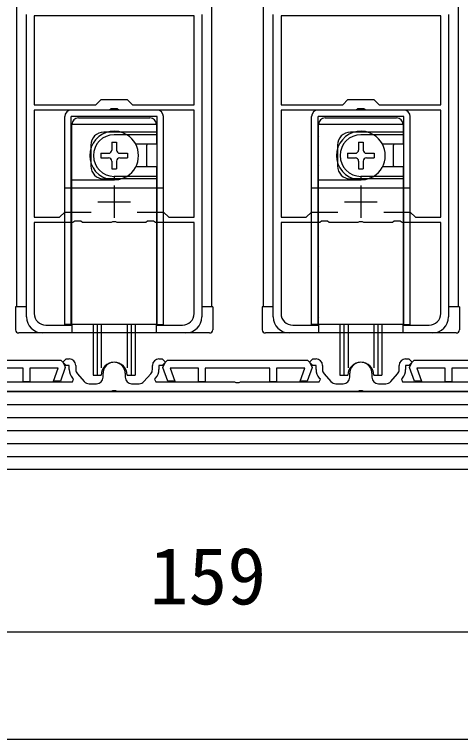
# Model space of a CAD drawing. Units: millimetres, scale not verified. Extents: x -700 to 700, y -1078 to 1074.
# Drawn here: x -478.1 to -409.4, y 14.4 to 126 of the extents above; entities that cross this region are included whole.
import ezdxf
from ezdxf.enums import TextEntityAlignment as Align

# ---------------------------------------------------------------- set-up
doc = ezdxf.new("R2010")
doc.units = ezdxf.units.MM
doc.header["$LTSCALE"] = 6
for name, color, linetype in [('0-3_YKK_11', 7, 'Continuous'), ('0-4_YKK_12', 2, 'Continuous'), ('0-5_YKK_13', 4, 'Continuous'), ('0-7_YKK_D', 6, 'Continuous'), ('0-9_YSS_K', 3, 'Continuous')]:
    doc.layers.add(name, color=color, linetype=linetype)
doc.styles.add('ＭＳ ゴシック', font='')
doc.styles.get('ＭＳ ゴシック').set_extended_font_data('MS Gothic')

msp = doc.modelspace()

# ---------------------------------------------------------------- linework, layer by layer
at = {"layer": '0-3_YKK_11'}
for p, q in [((-476.242, 79.481), (-476.242, 125.981)), ((-449.242, 125.981), (-449.242, 79.481)), ((-438.245, 79.481), (-438.245, 125.981)), ((-411.245, 125.981), (-411.245, 79.481)), ((-462.742, 99.681), (-462.742, 94.681)), ((-424.745, 99.681), (-424.745, 94.681)), ((-465.242, 97.181), (-460.242, 97.181)), ((-427.245, 97.181), (-422.245, 97.181)), ((-468.648, 71.981), (-468.648, 71.361)), ((-456.848, 71.361), (-456.848, 71.981)), ((-430.648, 71.981), (-430.648, 71.361)), ((-418.848, 71.361), (-418.848, 71.981)), ((-468.395, 70.697), (-467.346, 69.517)), ((-464.448, 70.181), (-464.448, 70.781)), ((-461.048, 70.781), (-461.048, 70.181)), ((-458.15, 69.517), (-457.101, 70.697)), ((-430.395, 70.697), (-429.346, 69.517)), ((-426.448, 70.181), (-426.448, 70.781)), ((-423.048, 70.781), (-423.048, 70.181)), ((-420.15, 69.517), (-419.101, 70.697)), ((-466.599, 69.181), (-465.448, 69.181)), ((-460.048, 69.181), (-458.897, 69.181)), ((-428.599, 69.181), (-427.448, 69.181)), ((-422.048, 69.181), (-420.897, 69.181))]:
    msp.add_line(p, q, dxfattribs=at)
for points in [[(-450.442, 125.781), (-475.042, 125.781), (-475.042, 112.081), (-465.542, 112.081), (-464.742, 112.881), (-460.742, 112.881), (-459.942, 112.081), (-450.442, 112.081)], [(-412.445, 125.781), (-437.045, 125.781), (-437.045, 112.081), (-427.545, 112.081), (-426.745, 112.881), (-422.745, 112.881), (-421.945, 112.081), (-412.445, 112.081)], [(-492.548, 72.781), (-470.948, 72.781), (-470.648, 72.479), (-470.398, 72.041), (-470.266, 71.679), (-471.029, 69.581), (-472.094, 69.581), (-471.366, 71.581), (-475.748, 71.581), (-475.748, 69.481), (-476.748, 69.481), (-476.748, 71.581), (-486.748, 71.581), (-486.748, 69.481), (-487.748, 69.481), (-487.748, 71.581), (-492.13, 71.581), (-491.402, 69.581), (-492.466, 69.581), (-493.23, 71.679), (-493.098, 72.041), (-492.848, 72.479)], [(-454.548, 72.781), (-432.948, 72.781), (-432.648, 72.479), (-432.398, 72.041), (-432.266, 71.679), (-433.029, 69.581), (-434.094, 69.581), (-433.366, 71.581), (-437.748, 71.581), (-437.748, 69.481), (-438.748, 69.481), (-438.748, 71.581), (-448.748, 71.581), (-448.748, 69.481), (-449.748, 69.481), (-449.748, 71.581), (-454.13, 71.581), (-453.402, 69.581), (-454.466, 69.581), (-455.23, 71.679), (-455.098, 72.041), (-454.848, 72.479)], [(-416.548, 72.781), (-394.948, 72.781), (-394.648, 72.479), (-394.398, 72.041), (-394.266, 71.679), (-395.029, 69.581), (-396.094, 69.581), (-395.366, 71.581), (-399.748, 71.581), (-399.748, 69.481), (-400.748, 69.481), (-400.748, 71.581), (-410.748, 71.581), (-410.748, 69.481), (-411.748, 69.481), (-411.748, 71.581), (-416.13, 71.581), (-415.402, 69.581), (-416.466, 69.581), (-417.23, 71.679), (-417.098, 72.041), (-416.848, 72.479)]]:
    msp.add_lwpolyline(points, close=True, dxfattribs=at)
for points in [[(-459.21, 95.581), (-455.142, 95.581), (-454.342, 94.781), (-450.442, 94.781), (-450.442, 111.281), (-462.001, 111.281), (-462.279, 111.469), (-463.206, 111.469), (-463.484, 111.281), (-475.042, 111.281), (-475.042, 94.781), (-471.142, 94.781), (-470.342, 95.581), (-466.275, 95.581)], [(-421.212, 95.581), (-417.145, 95.581), (-416.345, 94.781), (-412.445, 94.781), (-412.445, 111.281), (-424.003, 111.281), (-424.281, 111.469), (-425.208, 111.469), (-425.486, 111.281), (-437.045, 111.281), (-437.045, 94.781), (-433.145, 94.781), (-432.345, 95.581), (-428.277, 95.581)], [(-450.442, 79.981), (-450.442, 93.981), (-456.401, 93.981), (-456.679, 94.169), (-457.606, 94.169), (-457.884, 93.981), (-462.284, 93.981), (-462.467, 94.101), (-463.017, 94.101), (-463.201, 93.981), (-467.601, 93.981), (-467.879, 94.169), (-468.806, 94.169), (-469.084, 93.981), (-475.042, 93.981), (-475.042, 79.981)], [(-412.445, 79.981), (-412.445, 93.981), (-418.403, 93.981), (-418.681, 94.169), (-419.608, 94.169), (-419.886, 93.981), (-424.286, 93.981), (-424.47, 94.101), (-425.019, 94.101), (-425.203, 93.981), (-429.603, 93.981), (-429.881, 94.169), (-430.808, 94.169), (-431.086, 93.981), (-437.045, 93.981), (-437.045, 79.981)], [(-473.242, 78.181), (-469.242, 78.181), (-469.242, 76.981), (-473.742, 76.981)], [(-451.742, 76.981), (-456.242, 76.981), (-456.242, 78.181), (-452.242, 78.181)], [(-435.245, 78.181), (-431.245, 78.181), (-431.245, 76.981), (-435.745, 76.981)], [(-413.745, 76.981), (-418.245, 76.981), (-418.245, 78.181), (-414.245, 78.181)], [(-469.648, 71.361), (-469.648, 71.981), (-470.148, 71.981), (-470.648, 72.481), (-470.148, 72.981), (-469.648, 72.981)], [(-455.848, 72.981), (-455.348, 72.981), (-454.848, 72.481), (-455.348, 71.981), (-455.848, 71.981), (-455.848, 71.361)], [(-431.648, 71.361), (-431.648, 71.981), (-432.148, 71.981), (-432.648, 72.481), (-432.148, 72.981), (-431.648, 72.981)], [(-417.848, 72.981), (-417.348, 72.981), (-416.848, 72.481), (-417.348, 71.981), (-417.848, 71.981), (-417.848, 71.361)], [(-387.206, 67.981), (-424.29, 67.981), (-424.473, 68.101), (-425.023, 68.101), (-425.206, 67.981), (-462.29, 67.981), (-462.473, 68.101), (-463.023, 68.101), (-463.206, 67.981), (-500.29, 67.981), (-500.473, 68.101), (-501.023, 68.101), (-501.206, 67.981), (-520.048, 67.981), (-520.048, 70.583)], [(-494.353, 70.033), (-494.509, 69.857), (-494.341, 69.481), (-482.206, 69.481), (-482.023, 69.361), (-481.473, 69.361), (-481.29, 69.481), (-469.155, 69.481), (-468.987, 69.857), (-469.143, 70.033)], [(-456.353, 70.033), (-456.509, 69.857), (-456.341, 69.481), (-444.206, 69.481), (-444.023, 69.361), (-443.473, 69.361), (-443.29, 69.481), (-431.155, 69.481), (-430.987, 69.857), (-431.143, 70.033)], [(-418.353, 70.033), (-418.509, 69.857), (-418.341, 69.481), (-406.206, 69.481), (-406.023, 69.361), (-405.473, 69.361), (-405.29, 69.481), (-393.155, 69.481), (-392.987, 69.857), (-393.143, 70.033)]]:
    msp.add_lwpolyline(points, dxfattribs=at)
for centre, radius, start, end in [((-473.742, 79.481), 2.5, 180.00001, 269.99999), ((-473.242, 79.981), 1.8, 180.00001, 269.99999), ((-452.242, 79.981), 1.8, 270.00001, 359.99999), ((-451.742, 79.481), 2.5, 270.00001, 359.99999), ((-435.745, 79.481), 2.5, 180.00001, 269.99999), ((-435.245, 79.981), 1.8, 180.00001, 269.99999), ((-414.245, 79.981), 1.8, 270.00001, 359.99999), ((-413.745, 79.481), 2.5, 270.00001, 359.99999), ((-469.648, 71.981), 1, 0.00001, 89.99999), ((-455.848, 71.981), 1, 90.00001, 179.99999), ((-431.648, 71.981), 1, 0.00001, 89.99999), ((-417.848, 71.981), 1, 90.00001, 179.99999), ((-462.748, 70.781), 1.7, 359.99999, 180.00001), ((-424.748, 70.781), 1.7, 359.99999, 180.00001), ((-467.648, 71.361), 2, 180.00001, 221.63353), ((-467.648, 71.361), 1, 180.00003, 221.63355), ((-457.848, 71.361), 1, 318.36645, 359.99997), ((-457.848, 71.361), 2, 318.36647, 359.99999), ((-429.648, 71.361), 2, 180.00001, 221.63353), ((-429.648, 71.361), 1, 180.00003, 221.63355), ((-419.848, 71.361), 1, 318.36645, 359.99997), ((-419.848, 71.361), 2, 318.36647, 359.99999), ((-466.599, 70.181), 1, 221.63354, 270), ((-465.448, 70.181), 1, 270.00001, 359.99999), ((-460.048, 70.181), 1, 180.00001, 269.99999), ((-458.897, 70.181), 1, 270, 318.36646), ((-428.599, 70.181), 1, 221.63354, 270), ((-427.448, 70.181), 1, 270.00001, 359.99999), ((-422.048, 70.181), 1, 180.00001, 269.99999), ((-420.897, 70.181), 1, 270, 318.36646)]:
    msp.add_arc(centre, radius, start, end, dxfattribs=at)
at = {"layer": '0-4_YKK_12'}
for p, q in [((-477.742, 80.981), (-477.742, 186.832)), ((-447.742, 186.832), (-447.742, 80.981)), ((-439.745, 80.981), (-439.745, 186.832)), ((-409.745, 186.832), (-409.745, 80.981))]:
    msp.add_line(p, q, dxfattribs=at)
msp.add_lwpolyline([(-654.056, 202.662), (-253.139, 202.662), (-253.139, 14.44), (-654.056, 14.44)], close=True, dxfattribs=at)
at = {"layer": '0-5_YKK_13'}
for p, q in [((-456.143, 111.281), (-469.343, 111.281)), ((-418.145, 111.281), (-431.345, 111.281)), ((-470.343, 78.281), (-470.343, 110.281)), ((-456.143, 110.281), (-469.343, 110.281)), ((-469.343, 78.281), (-469.343, 110.281)), ((-468.243, 110.081), (-457.243, 110.081)), ((-456.143, 78.281), (-456.143, 110.281)), ((-455.143, 78.281), (-455.143, 110.281)), ((-432.345, 78.281), (-432.345, 110.281)), ((-418.145, 110.281), (-431.345, 110.281)), ((-431.345, 78.281), (-431.345, 110.281)), ((-430.245, 110.081), (-419.245, 110.081)), ((-418.145, 78.281), (-418.145, 110.281)), ((-417.145, 78.281), (-417.145, 110.281)), ((-469.243, 78.281), (-469.243, 109.081)), ((-456.243, 109.081), (-469.243, 109.081)), ((-456.243, 109.081), (-456.243, 106.031)), ((-431.245, 78.281), (-431.245, 109.081)), ((-418.245, 109.081), (-431.245, 109.081)), ((-418.245, 109.081), (-418.245, 106.031)), ((-469.343, 107.381), (-469.243, 107.281)), ((-456.243, 107.881), (-464.343, 107.881)), ((-456.243, 107.481), (-462.743, 107.481)), ((-456.243, 107.682), (-456.143, 107.781)), ((-456.143, 107.381), (-456.243, 107.281)), ((-431.345, 107.381), (-431.245, 107.281)), ((-418.245, 107.881), (-426.345, 107.881)), ((-418.245, 107.481), (-424.745, 107.481)), ((-418.245, 107.682), (-418.145, 107.781)), ((-418.145, 107.381), (-418.245, 107.281)), ((-469.243, 105.867), (-469.343, 105.967)), ((-463.093, 106.331), (-462.393, 106.331)), ((-463.093, 106.331), (-463.093, 105.131)), ((-462.393, 106.331), (-462.393, 105.131)), ((-456.243, 106.031), (-459.426, 106.031)), ((-431.245, 105.867), (-431.345, 105.967)), ((-425.095, 106.331), (-424.395, 106.331)), ((-425.095, 106.331), (-425.095, 105.131)), ((-424.395, 106.331), (-424.395, 105.131)), ((-418.245, 106.031), (-421.428, 106.031)), ((-466.343, 105.881), (-466.343, 102.681)), ((-457.743, 105.781), (-457.743, 102.781)), ((-428.345, 105.881), (-428.345, 102.681)), ((-419.745, 105.781), (-419.745, 102.781)), ((-464.793, 104.631), (-464.793, 103.931)), ((-464.793, 104.631), (-463.593, 104.631)), ((-464.793, 103.931), (-463.593, 103.931)), ((-461.893, 104.631), (-460.693, 104.631)), ((-461.893, 103.931), (-460.693, 103.931)), ((-460.693, 104.631), (-460.693, 103.931)), ((-426.795, 104.631), (-426.795, 103.931)), ((-426.795, 104.631), (-425.595, 104.631)), ((-426.795, 103.931), (-425.595, 103.931)), ((-423.895, 104.631), (-422.695, 104.631)), ((-423.895, 103.931), (-422.695, 103.931)), ((-422.695, 104.631), (-422.695, 103.931)), ((-469.243, 102.695), (-469.343, 102.595)), ((-463.093, 103.431), (-463.093, 102.231)), ((-462.393, 103.431), (-462.393, 102.231)), ((-431.245, 102.695), (-431.345, 102.595)), ((-425.095, 103.431), (-425.095, 102.231)), ((-424.395, 103.431), (-424.395, 102.231)), ((-463.093, 102.231), (-462.393, 102.231)), ((-456.243, 102.531), (-459.426, 102.531)), ((-456.243, 102.531), (-456.243, 78.281)), ((-425.095, 102.231), (-424.395, 102.231)), ((-418.245, 102.531), (-421.428, 102.531)), ((-418.245, 102.531), (-418.245, 78.281)), ((-469.343, 101.181), (-469.243, 101.281)), ((-462.743, 100.481), (-469.243, 100.481)), ((-456.243, 100.681), (-464.343, 100.681)), ((-456.243, 101.081), (-462.743, 101.081)), ((-462.743, 101.081), (-462.743, 100.481)), ((-456.143, 101.181), (-456.243, 101.281)), ((-456.243, 100.88), (-456.143, 100.781)), ((-431.345, 101.181), (-431.245, 101.281)), ((-424.745, 100.481), (-431.245, 100.481)), ((-418.245, 100.681), (-426.345, 100.681)), ((-418.245, 101.081), (-424.745, 101.081)), ((-424.745, 101.081), (-424.745, 100.481)), ((-418.145, 101.181), (-418.245, 101.281)), ((-418.245, 100.88), (-418.145, 100.781)), ((-469.343, 99.281), (-470.343, 99.281)), ((-456.243, 99.281), (-469.243, 99.281)), ((-455.143, 99.281), (-456.143, 99.281)), ((-431.345, 99.281), (-432.345, 99.281)), ((-418.245, 99.281), (-431.245, 99.281)), ((-417.145, 99.281), (-418.145, 99.281)), ((-469.343, 87.281), (-469.243, 87.181)), ((-456.143, 87.281), (-456.243, 87.181)), ((-431.345, 87.281), (-431.245, 87.181)), ((-418.145, 87.281), (-418.245, 87.181)), ((-476.242, 80.981), (-477.942, 80.981)), ((-477.942, 80.981), (-477.942, 77.481)), ((-447.542, 80.981), (-449.242, 80.981)), ((-447.542, 80.981), (-447.542, 77.481)), ((-438.245, 80.981), (-439.945, 80.981)), ((-439.945, 80.981), (-439.945, 77.481)), ((-409.545, 80.981), (-411.245, 80.981)), ((-409.545, 80.981), (-409.545, 77.481)), ((-469.243, 79.381), (-469.343, 79.281)), ((-456.243, 79.381), (-456.143, 79.281)), ((-431.245, 79.381), (-431.345, 79.281)), ((-418.245, 79.381), (-418.145, 79.281)), ((-469.343, 78.281), (-470.343, 78.281)), ((-456.243, 78.281), (-469.243, 78.281)), ((-465.993, 78.281), (-465.993, 70.481)), ((-465.343, 78.281), (-465.343, 70.481)), ((-464.72, 78.281), (-464.72, 71.605)), ((-460.765, 78.281), (-460.765, 71.605)), ((-460.143, 78.281), (-460.143, 70.481)), ((-459.493, 78.281), (-459.493, 70.481)), ((-456.143, 78.281), (-455.143, 78.281)), ((-431.345, 78.281), (-432.345, 78.281)), ((-418.245, 78.281), (-431.245, 78.281)), ((-427.995, 78.281), (-427.995, 70.481)), ((-427.345, 78.281), (-427.345, 70.481)), ((-426.722, 78.281), (-426.722, 71.605)), ((-422.767, 78.281), (-422.767, 71.605)), ((-422.145, 78.281), (-422.145, 70.481)), ((-421.495, 78.281), (-421.495, 70.481)), ((-418.145, 78.281), (-417.145, 78.281)), ((-448.042, 76.981), (-477.442, 76.981)), ((-410.045, 76.981), (-439.445, 76.981)), ((-465.993, 70.481), (-464.743, 70.481)), ((-460.743, 70.481), (-459.493, 70.481)), ((-427.995, 70.481), (-426.745, 70.481)), ((-422.745, 70.481), (-421.495, 70.481))]:
    msp.add_line(p, q, dxfattribs=at)
for centre, radius, start, end in [((-469.343, 110.281), 1, 90, 180), ((-456.143, 110.281), 1, 0, 90), ((-431.345, 110.281), 1, 90, 180), ((-418.145, 110.281), 1, 0, 90), ((-468.243, 109.081), 1, 90, 180), ((-457.243, 109.081), 1, 0, 90), ((-430.245, 109.081), 1, 90, 180), ((-419.245, 109.081), 1, 0, 90), ((-462.743, 104.281), 3.75, 58.57609, 301.42391), ((-464.343, 105.881), 2, 90, 180), ((-462.743, 104.281), 3.2, 90, 270), ((-462.743, 104.281), 3.75, 301.42391, 58.57609), ((-424.745, 104.281), 3.75, 58.57609, 301.42391), ((-426.345, 105.881), 2, 90, 180), ((-424.745, 104.281), 3.2, 90, 270), ((-424.745, 104.281), 3.75, 301.42391, 58.57609), ((-456.743, 105.781), 1, 165.52249, 180), ((-418.745, 105.781), 1, 165.52249, 180), ((-463.593, 105.131), 0.5, 270, 0), ((-461.893, 105.131), 0.5, 180, 270), ((-425.595, 105.131), 0.5, 270, 0), ((-423.895, 105.131), 0.5, 180, 270), ((-463.593, 103.431), 0.5, 0, 90), ((-461.893, 103.431), 0.5, 90, 180), ((-425.595, 103.431), 0.5, 0, 90), ((-423.895, 103.431), 0.5, 90, 180), ((-464.343, 102.681), 2, 180, 270), ((-456.743, 102.781), 1, 180, 194.47751), ((-426.345, 102.681), 2, 180, 270), ((-418.745, 102.781), 1, 180, 194.47751), ((-477.442, 77.481), 0.5, 180, 270), ((-448.042, 77.481), 0.5, 270, 0), ((-439.445, 77.481), 0.5, 180, 270), ((-410.045, 77.481), 0.5, 270, 0), ((-462.743, 70.481), 2, 360, 180), ((-424.745, 70.481), 2, 360, 180)]:
    msp.add_arc(centre, radius, start, end, dxfattribs=at)
at = {"layer": '0-7_YKK_D'}
msp.add_line((-523.248, 30.982), (-364.248, 30.982), dxfattribs=at)
at = {"layer": '0-9_YSS_K'}
for p, q in [((-607.241, 67.982), (-326.247, 67.981)), ((-607.241, 65.982), (-326.247, 65.981)), ((-607.241, 63.982), (-326.247, 63.981)), ((-607.241, 61.982), (-326.247, 61.981)), ((-607.241, 59.982), (-326.247, 59.981)), ((-607.241, 57.982), (-326.247, 57.981)), ((-326.247, 55.982), (-607.241, 55.982))]:
    msp.add_line(p, q, dxfattribs=at)

# ---------------------------------------------------------------- texts
at = {"layer": '0-7_YKK_D', "style": 'ＭＳ ゴシック'}
msp.add_text('159', height=8.798, dxfattribs=at).set_placement((-457.282, 32.582), align=Align.BOTTOM_LEFT)

doc.saveas('drawing.dxf')
